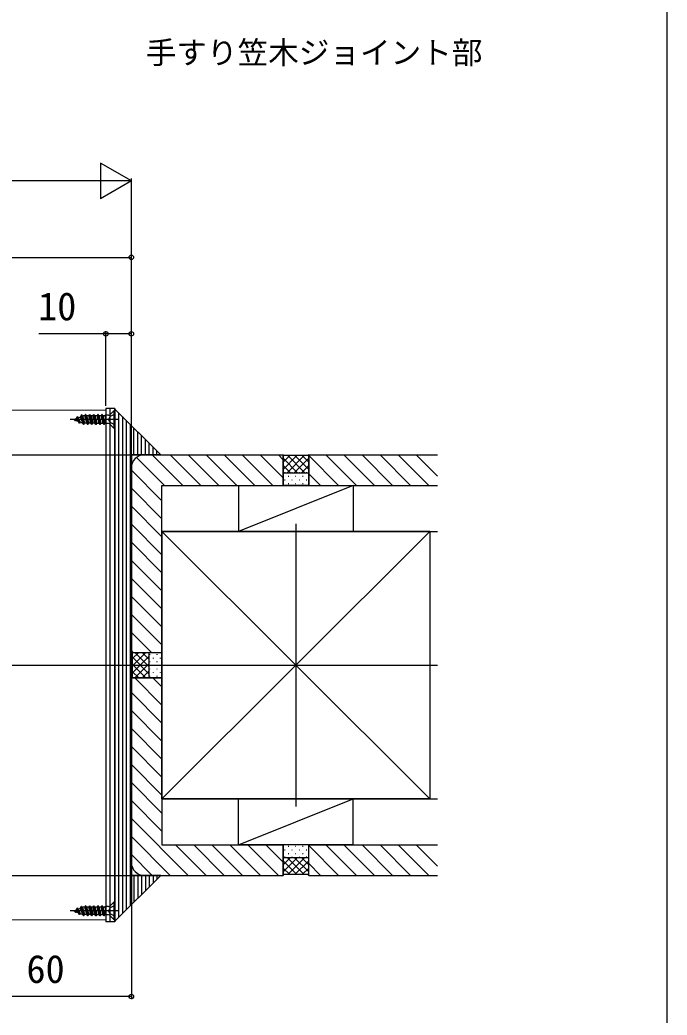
# Model space of a CAD drawing. Units: millimetres, scale not verified. Extents: x -875 to 875, y -1299 to 1293.
# Drawn here: x 621.3 to 875, y 176.2 to 566.7 of the extents above; entities that cross this region are included whole.
import ezdxf
from ezdxf.enums import TextEntityAlignment as Align

# ---------------------------------------------------------------- set-up
doc = ezdxf.new("R2010")
doc.units = ezdxf.units.MM
doc.header["$LTSCALE"] = 8
for name, color, linetype in [('0-1_USER1', 3, 'Continuous'), ('0-5_YKK_13', 4, 'Continuous'), ('0-7_YKK_D', 6, 'Continuous'), ('0-8_YKK_ZWAK', 7, 'Continuous'), ('0-9_YSS_K', 3, 'Continuous'), ('0-A_YSS_KE', 3, 'Continuous')]:
    doc.layers.add(name, color=color, linetype=linetype)
doc.layers.add('0-4_YKK_12', color=2, linetype='Continuous', lineweight=18)
doc.styles.add('ＭＳ ゴシック', font='')
doc.styles.get('ＭＳ ゴシック').set_extended_font_data('MS Gothic')

msp = doc.modelspace()

# ---------------------------------------------------------------- linework, layer by layer
at = {"layer": '0-4_YKK_12'}
for p, q in [((655, 413.553), (-155, 413.553)), ((655, 413.553), (655, 213.553)), ((655, 213.553), (-155, 213.553))]:
    msp.add_line(p, q, dxfattribs=at)
at = {"layer": '0-5_YKK_13'}
for p, q in [((658.5, 414.253), (655, 414.253)), ((655, 414.253), (655, 212.853)), ((656.5, 414.253), (656.5, 212.853)), ((658.5, 414.253), (658.5, 212.853)), ((658.5, 414.053), (658.5, 213.053)), ((642.5, 409.953), (643.524, 410.377)), ((643.524, 410.377), (643.885, 411.003)), ((644.303, 409.206), (643.524, 410.377)), ((643.985, 411.003), (643.885, 411.003)), ((644.188, 410.652), (643.985, 411.003)), ((644.78, 408.553), (643.985, 411.003)), ((644.188, 410.652), (645.082, 411.023)), ((644.992, 408.921), (644.188, 410.652)), ((645.082, 411.023), (645.475, 411.703)), ((645.937, 408.529), (645.082, 411.023)), ((646.27, 407.953), (645.475, 411.703)), ((645.575, 411.703), (645.475, 411.703)), ((646.37, 407.953), (645.575, 411.703)), ((645.797, 411.319), (645.575, 411.703)), ((645.797, 411.319), (646.061, 411.428)), ((645.797, 411.319), (646.673, 408.478)), ((646.762, 411.428), (646.061, 411.428)), ((646.762, 411.428), (647.065, 411.953)), ((647.557, 408.478), (646.762, 411.428)), ((647.065, 411.953), (647.86, 407.953)), ((647.165, 411.953), (647.065, 411.953)), ((647.468, 411.428), (647.165, 411.953)), ((647.96, 407.953), (647.165, 411.953)), ((647.468, 411.428), (648.263, 408.478)), ((648.352, 411.428), (647.468, 411.428)), ((648.352, 411.428), (648.655, 411.953)), ((649.147, 408.478), (648.352, 411.428)), ((648.755, 411.953), (648.655, 411.953)), ((649.45, 407.953), (648.655, 411.953)), ((649.058, 411.428), (648.755, 411.953)), ((648.755, 411.953), (649.55, 407.953)), ((649.058, 411.428), (649.853, 408.478)), ((649.942, 411.428), (649.058, 411.428)), ((649.942, 411.428), (650.245, 411.953)), ((650.737, 408.478), (649.942, 411.428)), ((650.345, 411.953), (650.245, 411.953)), ((651.04, 407.953), (650.245, 411.953)), ((650.648, 411.428), (650.345, 411.953)), ((650.345, 411.953), (651.14, 407.953)), ((651.532, 411.428), (650.648, 411.428)), ((650.648, 411.428), (651.443, 408.478)), ((651.532, 411.428), (651.835, 411.953)), ((652.327, 408.478), (651.532, 411.428)), ((652.63, 407.953), (651.835, 411.953)), ((651.935, 411.953), (651.835, 411.953)), ((652.238, 411.428), (651.935, 411.953)), ((651.935, 411.953), (652.73, 407.953)), ((652.238, 411.428), (653.033, 408.478)), ((653.122, 411.428), (652.238, 411.428)), ((653.122, 411.428), (653.425, 411.953)), ((653.917, 408.478), (653.122, 411.428)), ((654.22, 407.953), (653.425, 411.953)), ((653.525, 411.953), (653.425, 411.953)), ((653.828, 411.428), (653.525, 411.953)), ((653.525, 411.953), (654.32, 407.953)), ((653.828, 411.428), (654.623, 408.478)), ((654.712, 411.428), (653.828, 411.428)), ((654.712, 411.428), (654.912, 411.776)), ((654.912, 410.684), (654.712, 411.428)), ((654.912, 411.776), (654.912, 408.318)), ((656.054, 411.588), (654.912, 411.588)), ((656.685, 411.098), (656.076, 409.953)), ((656.5, 411.703), (656.5, 408.203)), ((658.5, 412.003), (656.685, 411.098)), ((658.25, 406.453), (658.25, 413.453)), ((658.5, 406.453), (658.5, 413.453)), ((660, 412.553), (660, 214.553)), ((661.5, 411.053), (661.5, 216.053)), ((660, 409.953), (641.005, 409.953)), ((642.5, 409.953), (644.303, 409.206)), ((643.09, 409.353), (642.82, 409.821)), ((643.19, 409.353), (643.09, 409.353)), ((643.19, 409.353), (643.336, 409.607)), ((644.68, 408.553), (644.303, 409.206)), ((644.78, 408.553), (644.992, 408.921)), ((644.992, 408.921), (645.937, 408.529)), ((646.27, 407.953), (645.937, 408.529)), ((646.37, 407.953), (646.27, 407.953)), ((646.37, 407.953), (646.673, 408.478)), ((647.557, 408.478), (646.673, 408.478)), ((647.86, 407.953), (647.557, 408.478)), ((647.96, 407.953), (647.86, 407.953)), ((647.96, 407.953), (648.263, 408.478)), ((649.147, 408.478), (648.263, 408.478)), ((649.45, 407.953), (649.147, 408.478)), ((649.55, 407.953), (649.45, 407.953)), ((649.55, 407.953), (649.853, 408.478)), ((650.737, 408.478), (649.853, 408.478)), ((651.04, 407.953), (650.737, 408.478)), ((651.14, 407.953), (651.04, 407.953)), ((651.14, 407.953), (651.443, 408.478)), ((651.443, 408.478), (652.327, 408.478)), ((652.63, 407.953), (652.327, 408.478)), ((652.73, 407.953), (652.63, 407.953)), ((652.73, 407.953), (653.033, 408.478)), ((653.033, 408.478), (653.917, 408.478)), ((654.22, 407.953), (653.917, 408.478)), ((654.32, 407.953), (654.22, 407.953)), ((654.32, 407.953), (654.623, 408.478)), ((654.623, 408.478), (654.912, 408.478)), ((656.054, 408.318), (654.912, 408.318)), ((658.25, 406.453), (656.619, 408.084)), ((658.5, 406.453), (658.25, 406.453)), ((663, 409.553), (663, 217.553)), ((664.5, 408.053), (664.5, 219.053)), ((666, 396.053), (666, 406.553)), ((667.5, 396.053), (667.5, 405.053)), ((669, 396.053), (669, 403.553)), ((670.5, 396.053), (670.5, 402.053)), ((672, 396.053), (672, 400.553)), ((673.5, 396.053), (673.5, 399.053)), ((665, 396.053), (665, 231.053)), ((676.5, 396.053), (665, 396.053)), ((675, 396.053), (675, 397.553)), ((676.5, 231.053), (658.5, 213.053)), ((676.5, 231.053), (665, 231.053)), ((666, 231.053), (666, 220.553)), ((667.5, 231.053), (667.5, 222.053)), ((669, 231.053), (669, 223.553)), ((670.5, 231.053), (670.5, 225.053)), ((672, 231.053), (672, 226.553)), ((673.5, 231.053), (673.5, 228.053)), ((675, 231.053), (675, 229.553)), ((645.082, 218.223), (645.475, 218.903)), ((646.27, 215.153), (645.475, 218.903)), ((645.575, 218.903), (645.475, 218.903)), ((646.37, 215.153), (645.575, 218.903)), ((645.797, 218.519), (645.575, 218.903)), ((646.762, 218.628), (647.065, 219.153)), ((647.065, 219.153), (647.86, 215.153)), ((647.165, 219.153), (647.065, 219.153)), ((647.468, 218.628), (647.165, 219.153)), ((647.96, 215.153), (647.165, 219.153)), ((648.352, 218.628), (648.655, 219.153)), ((648.755, 219.153), (648.655, 219.153)), ((649.45, 215.153), (648.655, 219.153)), ((649.058, 218.628), (648.755, 219.153)), ((648.755, 219.153), (649.55, 215.153)), ((649.942, 218.628), (650.245, 219.153)), ((650.345, 219.153), (650.245, 219.153)), ((651.04, 215.153), (650.245, 219.153)), ((650.648, 218.628), (650.345, 219.153)), ((650.345, 219.153), (651.14, 215.153)), ((651.532, 218.628), (651.835, 219.153)), ((652.63, 215.153), (651.835, 219.153)), ((651.935, 219.153), (651.835, 219.153)), ((652.238, 218.628), (651.935, 219.153)), ((651.935, 219.153), (652.73, 215.153)), ((653.122, 218.628), (653.425, 219.153)), ((654.22, 215.153), (653.425, 219.153)), ((653.525, 219.153), (653.425, 219.153)), ((653.828, 218.628), (653.525, 219.153)), ((653.525, 219.153), (654.32, 215.153)), ((654.712, 218.628), (654.912, 218.976)), ((654.912, 218.976), (654.912, 215.518)), ((656.054, 218.788), (654.912, 218.788)), ((656.5, 218.903), (656.5, 215.403)), ((658.5, 219.203), (656.685, 218.298)), ((658.25, 213.653), (658.25, 220.653)), ((658.5, 213.653), (658.5, 220.653)), ((660, 217.153), (641.005, 217.153)), ((642.5, 217.153), (643.524, 217.577)), ((642.5, 217.153), (644.303, 216.406)), ((643.09, 216.553), (642.82, 217.021)), ((643.19, 216.553), (643.09, 216.553)), ((643.19, 216.553), (643.336, 216.807)), ((643.524, 217.577), (643.885, 218.203)), ((644.303, 216.406), (643.524, 217.577)), ((643.985, 218.203), (643.885, 218.203)), ((644.188, 217.852), (643.985, 218.203)), ((644.78, 215.753), (643.985, 218.203)), ((644.188, 217.852), (645.082, 218.223)), ((644.992, 216.121), (644.188, 217.852)), ((644.68, 215.753), (644.303, 216.406)), ((644.78, 215.753), (644.992, 216.121)), ((644.992, 216.121), (645.937, 215.729)), ((645.937, 215.729), (645.082, 218.223)), ((645.797, 218.519), (646.061, 218.628)), ((645.797, 218.519), (646.673, 215.678)), ((646.27, 215.153), (645.937, 215.729)), ((646.762, 218.628), (646.061, 218.628)), ((646.37, 215.153), (646.27, 215.153)), ((646.37, 215.153), (646.673, 215.678)), ((647.557, 215.678), (646.673, 215.678)), ((647.557, 215.678), (646.762, 218.628)), ((647.468, 218.628), (648.263, 215.678)), ((648.352, 218.628), (647.468, 218.628)), ((647.86, 215.153), (647.557, 215.678)), ((647.96, 215.153), (647.86, 215.153)), ((647.96, 215.153), (648.263, 215.678)), ((649.147, 215.678), (648.263, 215.678)), ((649.147, 215.678), (648.352, 218.628)), ((649.058, 218.628), (649.853, 215.678)), ((649.942, 218.628), (649.058, 218.628)), ((649.45, 215.153), (649.147, 215.678)), ((649.55, 215.153), (649.45, 215.153)), ((649.55, 215.153), (649.853, 215.678)), ((650.737, 215.678), (649.853, 215.678)), ((650.737, 215.678), (649.942, 218.628)), ((651.532, 218.628), (650.648, 218.628)), ((650.648, 218.628), (651.443, 215.678)), ((651.04, 215.153), (650.737, 215.678)), ((651.14, 215.153), (651.04, 215.153)), ((651.14, 215.153), (651.443, 215.678)), ((651.443, 215.678), (652.327, 215.678)), ((652.327, 215.678), (651.532, 218.628)), ((652.238, 218.628), (653.033, 215.678)), ((653.122, 218.628), (652.238, 218.628)), ((652.63, 215.153), (652.327, 215.678)), ((652.73, 215.153), (652.63, 215.153)), ((652.73, 215.153), (653.033, 215.678)), ((653.033, 215.678), (653.917, 215.678)), ((653.917, 215.678), (653.122, 218.628)), ((653.828, 218.628), (654.623, 215.678)), ((654.712, 218.628), (653.828, 218.628)), ((654.22, 215.153), (653.917, 215.678)), ((654.32, 215.153), (654.22, 215.153)), ((654.32, 215.153), (654.623, 215.678)), ((654.623, 215.678), (654.912, 215.678)), ((654.912, 217.884), (654.712, 218.628)), ((656.054, 215.518), (654.912, 215.518)), ((656.685, 218.298), (656.076, 217.153)), ((658.25, 213.653), (656.619, 215.284)), ((658.5, 212.853), (655, 212.853)), ((658.5, 213.653), (658.25, 213.653))]:
    msp.add_line(p, q, dxfattribs=at)
for points in [[(658.5, 213.053), (658.5, 414.053), (676.5, 396.053)], [(644.78, 408.553), (644.68, 408.553), (643.885, 411.003)], [(658.5, 413.453), (658.25, 413.453), (656.619, 411.823)], [(658.5, 407.903), (656.685, 408.808), (656.076, 409.953)], [(658.5, 220.653), (658.25, 220.653), (656.619, 219.023)], [(644.78, 215.753), (644.68, 215.753), (643.885, 218.203)], [(658.5, 215.103), (656.685, 216.008), (656.076, 217.153)]]:
    msp.add_lwpolyline(points, dxfattribs=at)
for centre, start, end in [((656.054, 412.388), 270, 315), ((656.054, 407.518), 45, 90), ((656.054, 219.588), 270, 315), ((656.054, 214.718), 45, 90)]:
    msp.add_arc(centre, 0.8, start, end, dxfattribs=at)
at = {"layer": '0-7_YKK_D'}
for p, q in [((665, 503.553), (652.876, 510.553)), ((652.876, 510.553), (652.876, 496.553)), ((665, 392.053), (665, 504.553)), ((651, 503.553), (-151, 503.553)), ((665, 503.553), (640.751, 503.553)), ((665, 503.553), (652.876, 496.553)), ((550, 473.553), (665, 473.553)), ((665, 392.053), (665, 474.553)), ((655, 415.253), (655, 444.553)), ((665, 392.053), (665, 444.553)), ((665, 235.053), (665, 182.553)), ((665, 183.553), (605, 183.553))]:
    msp.add_line(p, q, dxfattribs=at)
msp.add_lwpolyline([(665, 443.553), (655, 443.553), (628.75, 443.553)], dxfattribs=at)
for centre in [(665, 473.553), (655, 443.553), (665, 443.553), (665, 183.553)]:
    msp.add_circle(centre, 0.875, dxfattribs=at)
at = {"layer": '0-8_YKK_ZWAK'}
msp.add_lwpolyline([(-875, -1299.3), (875, -1299.3), (875, 1250.7)], dxfattribs=at)
at = {"layer": '0-9_YSS_K'}
for p, q in [((-165, 396.053), (670, 396.053)), ((678.046, 384.053), (667.027, 395.073)), ((670, 396.053), (724.5, 396.053)), ((685.118, 384.053), (673.118, 396.053)), ((692.189, 384.053), (680.189, 396.053)), ((699.26, 384.053), (687.26, 396.053)), ((706.331, 384.053), (694.331, 396.053)), ((713.402, 384.053), (701.402, 396.053)), ((720.473, 384.053), (708.473, 396.053)), ((724.5, 387.097), (715.544, 396.053)), ((724.5, 394.168), (722.615, 396.053)), ((724.5, 396.053), (724.8, 395.753)), ((724.5, 396.053), (724.5, 384.053)), ((729.886, 395.753), (724.5, 390.367)), ((727.058, 395.753), (724.5, 393.195)), ((730.157, 389.053), (724.5, 394.71)), ((734.2, 395.753), (724.8, 395.753)), ((732.715, 395.753), (726.015, 389.053)), ((732.985, 389.053), (726.285, 395.753)), ((734.5, 394.71), (728.843, 389.053)), ((734.5, 390.367), (729.114, 395.753)), ((734.5, 393.195), (731.942, 395.753)), ((734.5, 396.053), (734.2, 395.753)), ((734.5, 384.053), (734.5, 396.053)), ((734.5, 396.053), (785, 396.053)), ((746.194, 384.053), (734.5, 395.747)), ((753.265, 384.053), (741.265, 396.053)), ((760.336, 384.053), (748.336, 396.053)), ((767.407, 384.053), (755.407, 396.053)), ((774.478, 384.053), (762.478, 396.053)), ((781.549, 384.053), (769.549, 396.053)), ((785, 387.673), (776.62, 396.053)), ((665, 318.553), (665, 391.053)), ((727.328, 389.053), (724.5, 391.882)), ((734.5, 391.882), (731.672, 389.053)), ((677, 378.029), (665, 390.029)), ((724.5, 389.053), (734.5, 389.053)), ((725.257, 388.953), (725.057, 388.953)), ((726.672, 387.538), (726.472, 387.538)), ((728.086, 388.953), (727.886, 388.953)), ((729.5, 387.538), (729.3, 387.538)), ((730.914, 388.953), (730.714, 388.953)), ((732.328, 387.538), (732.128, 387.538)), ((733.743, 388.953), (733.543, 388.953)), ((739.123, 384.053), (734.5, 388.676)), ((677, 370.958), (665, 382.958)), ((677, 384.053), (724.5, 384.053)), ((677, 318.553), (677, 384.053)), ((707, 384.053), (707, 366.053)), ((752, 384.053), (707, 366.053)), ((725.257, 386.124), (725.057, 386.124)), ((726.672, 384.71), (726.472, 384.71)), ((728.086, 386.124), (727.886, 386.124)), ((729.5, 384.71), (729.3, 384.71)), ((730.914, 386.124), (730.714, 386.124)), ((732.328, 384.71), (732.128, 384.71)), ((733.743, 386.124), (733.543, 386.124)), ((734.5, 384.053), (785, 384.053)), ((677, 363.886), (665, 375.886)), ((677, 356.815), (665, 368.815)), ((729.5, 369.053), (729.5, 258.053)), ((677, 366.053), (677, 261.053)), ((782, 366.053), (677, 366.053)), ((677, 366.053), (782, 261.053)), ((677, 261.053), (782, 366.053)), ((707, 366.053), (752, 366.053)), ((677, 349.744), (665, 361.744)), ((677, 342.673), (665, 354.673)), ((677, 335.602), (665, 347.602)), ((677, 328.531), (665, 340.531)), ((677, 321.46), (665, 333.46)), ((672.836, 318.553), (665, 326.389)), ((665.765, 318.553), (665, 319.318)), ((665, 318.553), (665.3, 318.253)), ((665, 318.553), (677, 318.553)), ((670.686, 318.553), (665.3, 313.167)), ((667.858, 318.553), (665.3, 315.995)), ((665.3, 318.253), (665.3, 308.853)), ((672, 317.038), (665.3, 310.338)), ((665.3, 316.768), (672, 310.068)), ((666.343, 318.553), (672, 312.896)), ((669.172, 318.553), (672, 315.725)), ((672, 308.553), (672, 318.553)), ((672.101, 317.796), (672.101, 317.596)), ((673.515, 316.382), (673.515, 316.182)), ((674.929, 317.796), (674.929, 317.596)), ((676.343, 316.382), (676.343, 316.182)), ((-335, 313.553), (785, 313.553)), ((665.3, 313.94), (670.686, 308.553)), ((672, 314.21), (666.343, 308.553)), ((672.101, 314.967), (672.101, 314.767)), ((673.515, 313.553), (673.515, 313.353)), ((674.929, 314.967), (674.929, 314.767)), ((676.343, 313.553), (676.343, 313.353)), ((665, 308.553), (665.3, 308.853)), ((665, 308.553), (677, 308.553)), ((665, 308.553), (665, 236.053)), ((665.3, 311.111), (667.858, 308.553)), ((677, 297.911), (666.358, 308.553)), ((672, 311.382), (669.172, 308.553)), ((672.101, 312.139), (672.101, 311.939)), ((672.101, 309.311), (672.101, 309.111)), ((677, 304.982), (673.429, 308.553)), ((673.515, 310.725), (673.515, 310.525)), ((674.929, 312.139), (674.929, 311.939)), ((674.929, 309.311), (674.929, 309.111)), ((676.343, 310.725), (676.343, 310.525)), ((677, 308.553), (677, 243.053)), ((677, 290.84), (665, 302.84)), ((677, 283.769), (665, 295.769)), ((677, 276.698), (665, 288.698)), ((677, 269.627), (665, 281.627)), ((677, 262.556), (665, 274.556)), ((677, 255.485), (665, 267.485)), ((677, 248.414), (665, 260.414)), ((752, 261.053), (707, 261.053)), ((707, 243.053), (752, 261.053)), ((752, 243.053), (752, 261.053)), ((687.289, 231.053), (665, 253.343)), ((680.218, 231.053), (665, 246.271)), ((677, 243.053), (724.5, 243.053)), ((694.36, 231.053), (682.36, 243.053)), ((701.431, 231.053), (689.431, 243.053)), ((708.503, 231.053), (696.503, 243.053)), ((715.574, 231.053), (703.574, 243.053)), ((722.645, 231.053), (710.645, 243.053)), ((724.5, 236.269), (717.716, 243.053)), ((724.5, 231.053), (724.5, 243.053)), ((726.672, 242.396), (726.472, 242.396)), ((729.5, 242.396), (729.3, 242.396)), ((732.328, 242.396), (732.128, 242.396)), ((734.5, 231.053), (734.5, 243.053)), ((734.5, 243.053), (785, 243.053)), ((746.194, 231.053), (734.5, 242.747)), ((753.265, 231.053), (741.265, 243.053)), ((760.336, 231.053), (748.336, 243.053)), ((767.407, 231.053), (755.407, 243.053)), ((774.478, 231.053), (762.478, 243.053)), ((781.549, 231.053), (769.549, 243.053)), ((785, 234.673), (776.62, 243.053)), ((673.147, 231.053), (665, 239.2)), ((725.257, 240.982), (725.057, 240.982)), ((726.672, 239.568), (726.472, 239.568)), ((728.086, 240.982), (727.886, 240.982)), ((729.5, 239.568), (729.3, 239.568)), ((730.914, 240.982), (730.714, 240.982)), ((732.328, 239.568), (732.128, 239.568)), ((733.743, 240.982), (733.543, 240.982)), ((727.328, 238.053), (724.5, 235.225)), ((730.157, 238.053), (724.5, 232.396)), ((724.5, 238.053), (734.5, 238.053)), ((729.886, 231.353), (724.5, 236.74)), ((725.257, 238.154), (725.057, 238.154)), ((732.715, 231.353), (726.015, 238.053)), ((732.985, 238.053), (726.285, 231.353)), ((728.086, 238.154), (727.886, 238.154)), ((734.5, 232.396), (728.843, 238.053)), ((734.5, 236.74), (729.114, 231.353)), ((730.914, 238.154), (730.714, 238.154)), ((734.5, 235.225), (731.672, 238.053)), ((733.743, 238.154), (733.543, 238.154)), ((739.123, 231.053), (734.5, 235.676)), ((-165, 231.053), (670, 231.053)), ((670, 231.053), (724.5, 231.053)), ((727.058, 231.353), (724.5, 233.911)), ((724.5, 231.053), (724.8, 231.353)), ((734.2, 231.353), (724.8, 231.353)), ((734.5, 233.911), (731.942, 231.353)), ((734.5, 231.053), (734.2, 231.353)), ((734.5, 231.053), (785, 231.053))]:
    msp.add_line(p, q, dxfattribs=at)
for points in [[(734.5, 396.053), (734.5, 384.053), (724.5, 384.053), (724.5, 396.053)], [(707, 384.053), (752, 384.053), (752, 366.053)], [(782, 366.053), (782, 261.053), (677, 261.053)], [(665, 318.553), (677, 318.553), (677, 308.553), (665, 308.553)], [(752, 243.053), (707, 243.053), (707, 261.053)], [(734.5, 231.053), (734.5, 243.053), (724.5, 243.053), (724.5, 231.053)]]:
    msp.add_lwpolyline(points, dxfattribs=at)
for centre, start, end in [((670, 391.053), 90, 180), ((670, 236.053), 180, 270)]:
    msp.add_arc(centre, 5, start, end, dxfattribs=at)
at = {"layer": '0-A_YSS_KE'}
msp.add_line((677, 261.053), (785, 261.053), dxfattribs=at)
msp.add_lwpolyline([(677, 261.053), (677, 366.053), (785, 366.053)], dxfattribs=at)

# ---------------------------------------------------------------- texts
at = {"layer": '0-1_USER1', "style": 'ＭＳ ゴシック'}
msp.add_text('手すり笠木ジョイント部', height=8.798, dxfattribs=at).set_placement((670.625, 546.872), align=Align.BOTTOM_LEFT)
at = {"layer": '0-7_YKK_D', "style": 'ＭＳ ゴシック'}
for s, p in [('10', (628.449, 445.553)), ('60', (623.878, 185.553))]:
    msp.add_text(s, height=11, dxfattribs=at).set_placement(p, align=Align.BOTTOM_LEFT)

doc.saveas('drawing.dxf')
